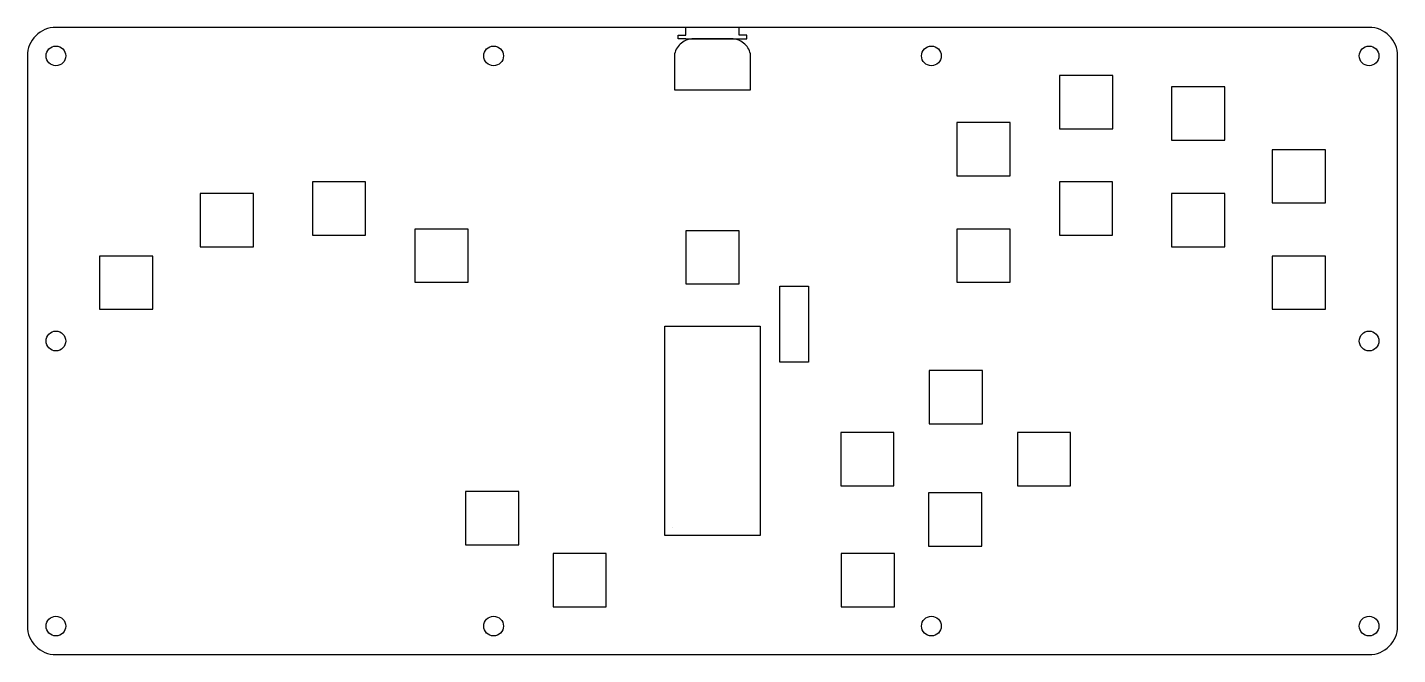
# Model space of a CAD drawing. Header units: millimetres. Extents: x 0 to 361, y 0 to 165.
import ezdxf

# ---------------------------------------------------------------- set-up
doc = ezdxf.new("R2010")
doc.units = ezdxf.units.MM
doc.layers.get('0').update_dxf_attribs({"linetype": 'CONTINUOUS'})

msp = doc.modelspace()

# ---------------------------------------------------------------- linework, layer by layer
for p, q in [((171.34, 162.1), (171.34, 163.1)), ((171.34, 163.1), (173.34, 163.1)), ((171.34, 163.1), (173.34, 163.1)), ((171.34, 162.1), (171.34, 163.1)), ((173.34, 163.1), (173.34, 165.1)), ((173.34, 163.1), (173.34, 165.1)), ((187.34, 163.1), (187.34, 165.1)), ((187.34, 163.1), (187.34, 165.1)), ((189.34, 163.1), (187.34, 163.1)), ((189.34, 163.1), (187.34, 163.1)), ((189.34, 162.1), (189.34, 163.1)), ((189.34, 162.1), (189.34, 163.1)), ((173.34, 162.1), (171.34, 162.1)), ((173.34, 162.1), (171.34, 162.1)), ((173.34, 162.1), (187.34, 162.1)), ((173.34, 162.1), (187.34, 162.1)), ((175.57, 162.1), (185.11, 162.1)), ((187.34, 162.1), (189.34, 162.1)), ((187.34, 162.1), (189.34, 162.1)), ((169.81, 33.34), (169.79, 33.39)), ((169.85, 33.33), (169.81, 33.34))]:
    msp.add_line(p, q)
msp.add_lwpolyline([(360.68, 7.5), (360.68, 157.6, 0.414214), (353.18, 165.1), (7.5, 165.1, 0.414214), (0, 157.6), (0, 7.5, 0.414214), (7.5, 0), (353.18, 0, 0.414214)], format="xyb", close=True)
for points in [[(190.21, 158.54), (190.06, 158.94), (189.88, 159.33), (189.67, 159.71), (189.43, 160.06), (189.15, 160.39), (188.85, 160.7), (188.53, 160.99), (188.18, 161.24), (187.82, 161.46), (187.43, 161.66), (187.03, 161.82), (186.62, 161.94), (186.2, 162.03), (185.77, 162.09), (185.35, 162.1), (185.35, 162.1), (185.34, 162.1), (175.34, 162.1), (175.33, 162.1), (174.91, 162.09), (174.48, 162.03), (174.06, 161.94), (173.65, 161.82), (173.25, 161.66), (172.87, 161.46), (172.5, 161.24), (172.15, 160.99), (171.83, 160.7), (171.53, 160.39), (171.26, 160.06), (171.01, 159.71), (170.8, 159.33), (170.62, 158.94), (170.47, 158.54), (170.36, 158.13), (170.37, 158.12), (170.37, 148.65), (190.32, 148.65), (190.32, 158.12), (190.32, 158.13)], [(285.68, 138.44), (285.68, 152.44), (271.68, 152.44), (271.68, 138.44)], [(301.18, 135.46), (315.18, 135.46), (315.18, 149.46), (301.18, 149.46)], [(258.68, 126.03), (258.68, 140.03), (244.68, 140.03), (244.68, 126.03)], [(327.68, 132.89), (327.68, 118.89), (341.68, 118.89), (341.68, 132.89)], [(75.01, 124.44), (75.01, 110.44), (89.01, 110.44), (89.01, 124.44)], [(271.67, 124.44), (271.67, 110.44), (285.67, 110.44), (285.67, 124.44)], [(45.5, 121.35), (45.5, 107.35), (59.5, 107.35), (59.5, 121.35)], [(315.18, 121.35), (301.18, 121.35), (301.18, 107.35), (315.18, 107.35)], [(116, 98.03), (116, 112.03), (102, 112.03), (102, 98.03)], [(244.68, 98.03), (258.68, 98.03), (258.68, 112.03), (244.68, 112.03)], [(173.34, 111.56), (173.34, 97.56), (187.34, 97.56), (187.34, 111.56)], [(19, 90.89), (33, 90.89), (33, 104.89), (19, 104.89)], [(341.68, 104.89), (327.68, 104.89), (327.68, 90.89), (341.68, 90.89)], [(198.1, 97.01), (205.6, 97.01), (205.6, 77.01), (198.1, 77.01)], [(192.89, 31.35), (167.79, 31.35), (167.79, 86.45), (192.89, 86.45)], [(237.4, 74.75), (237.4, 60.75), (251.4, 60.75), (251.4, 74.75)], [(214.08, 44.43), (228.08, 44.43), (228.08, 58.43), (214.08, 58.43)], [(274.61, 44.43), (274.61, 58.43), (260.61, 58.43), (260.61, 44.43)], [(115.36, 28.89), (129.36, 28.89), (129.36, 42.89), (115.36, 42.89)], [(237.22, 42.54), (237.22, 28.54), (251.22, 28.54), (251.22, 42.54)], [(138.39, 12.59), (152.39, 12.59), (152.39, 26.59), (138.39, 26.59)], [(214.23, 12.6), (228.23, 12.6), (228.23, 26.6), (214.23, 26.6)]]:
    msp.add_lwpolyline(points, close=True)
for centre in [(7.5, 157.6), (122.73, 157.6), (237.95, 157.6), (353.18, 157.6), (7.5, 82.55), (353.18, 82.55), (7.5, 7.5), (122.73, 7.5), (237.95, 7.5), (353.18, 7.5)]:
    msp.add_circle(centre, 2.6)

doc.saveas('drawing.dxf')
